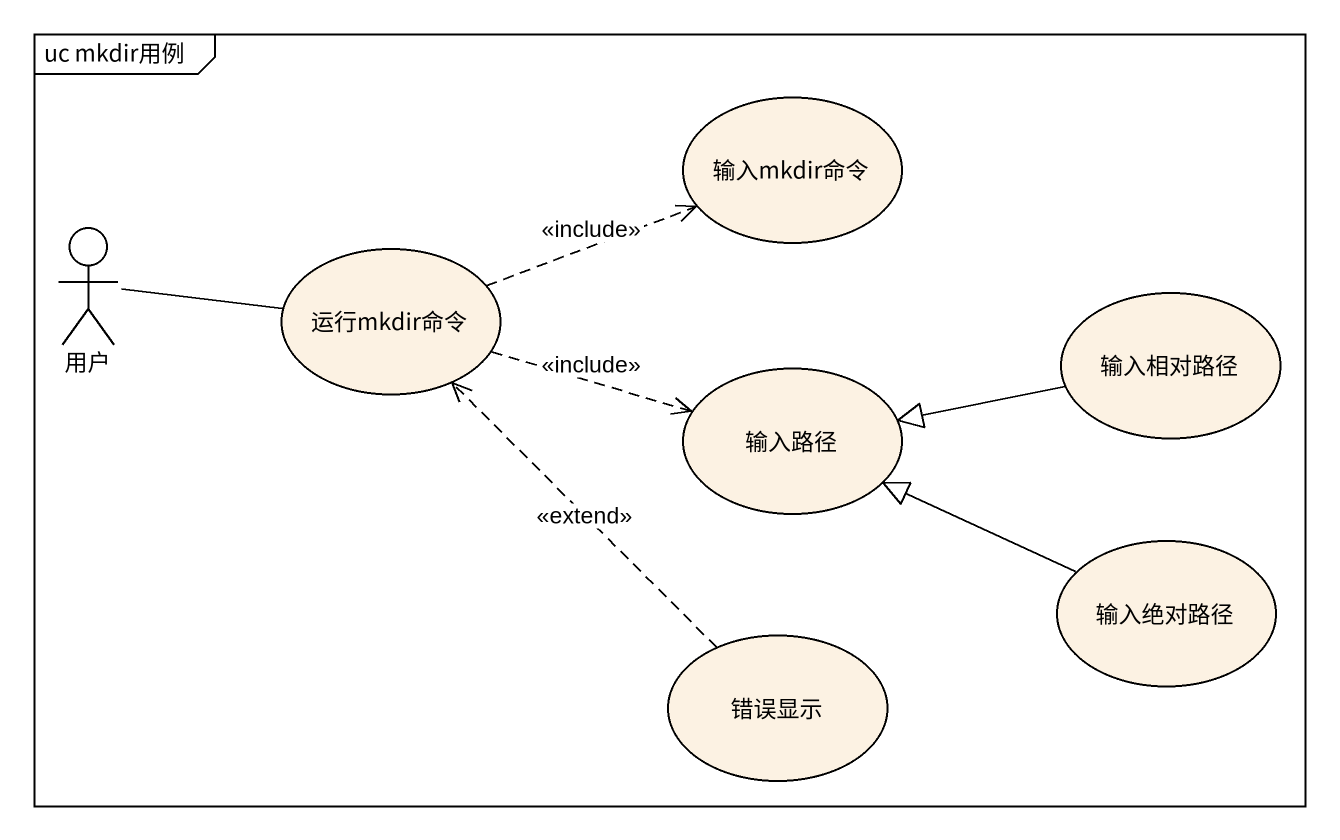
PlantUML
@startuml
mainframe uc mkdir用例
usecase 输入mkdir命令
actor 用户
usecase 运行mkdir命令
usecase 输入相对路径
usecase 输入路径
usecase 输入绝对路径
usecase 错误显示
用户 -right- 运行mkdir命令
运行mkdir命令 .right.> 输入mkdir命令 : <<include>>
运行mkdir命令 .right.> 输入路径 : <<include>>
输入相对路径 -left-|> 输入路径
输入绝对路径 -left-|> 输入路径
错误显示 .up.> 运行mkdir命令 : <<extend>>
@enduml
